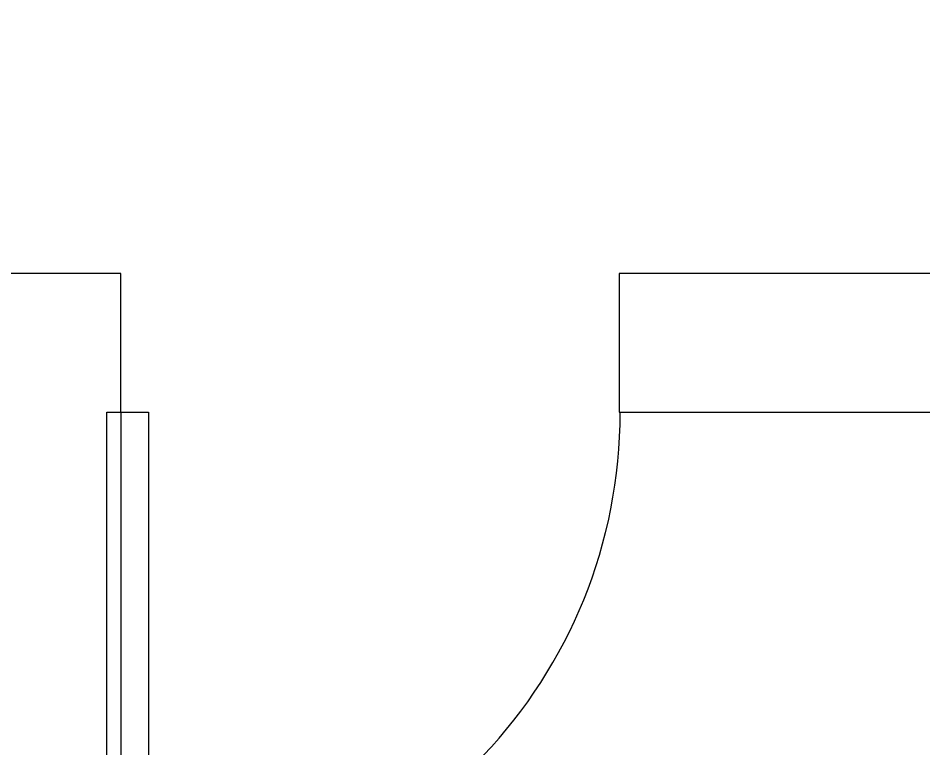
# Model space of a CAD drawing. Header units: inches. Extents: x 1913 to 17425, y -6710 to 1064.
# Drawn here: x 10506.1 to 10571.4, y -1040.8 to -988.1 of the extents above; entities that cross this region are included whole.
import ezdxf

# ---------------------------------------------------------------- set-up
doc = ezdxf.new("R2010")
doc.units = ezdxf.units.IN
doc.header["$MEASUREMENT"] = 0
for name, color, linetype, lineweight in [('A-ANNO-DIMS', 211, 'Continuous', 9), ('A-DOOR', 31, 'Continuous', 13), ('A-WALL', 113, 'Continuous', 13)]:
    doc.layers.add(name, color=color, linetype=linetype, lineweight=lineweight)
doc.styles.add('Arial', font='arial.ttf', dxfattribs={"height": 12})
doc.dimstyles.new('Linear_-_3_32__Arial', dxfattribs={"dimscale": 12, "dimtxt": 12.243113, "dimasz": 1.333333, "dimexe": 1, "dimexo": 0.666667, "dimgap": 0.666667, "dimtad": 1, "dimdec": 5, "dimrnd": 0.03125, "dimzin": 1, "dimdsep": 46, "dimlunit": 4, "dimtxsty": 'Arial', "dimblk1": 'OBLIQUE', "dimblk2": 'OBLIQUE', "dimsah": 1, "dimcen": 0.09, "dimdle": 1, "dimazin": 0, "dimtfac": 1, "dimtdec": 4, "dimtix": 1, "dimtmove": 0, "dimatfit": 3, "dimfxl": 1, "dimtvp": 1, "dimtfill": 1, "dimfrac": 2, "dimtolj": 1, "dimtzin": 0, "dimarcsym": 2})

# ---------------------------------------------------------------- blocks, each defined once
blk = doc.blocks.new('Single-Flush - 36_ x 80_-431224-FloorPlan')
at = {"layer": 'A-DOOR', "lineweight": 20}
for p, q in [((16, 5), (16, 41.011)), ((18, 41.011), (16, 41.011)), ((18, 5), (18, 41.011)), ((18, 5), (16, 5))]:
    blk.add_line(p, q, dxfattribs=at)
at = {"layer": 'A-DOOR', "lineweight": 9}
blk.add_arc((18, 5), 36.067, 93.17885, 180, dxfattribs=at)
blk = doc.blocks.new('_Oblique')
at = {"color": 0, "linetype": 'ByBlock', "lineweight": -2}
blk.add_line((-0.5, -0.5), (0.5, 0.5), dxfattribs=at)
blk = doc.blocks.new('*D232')
at = {"layer": 'A-ANNO-DIMS', "color": 0, "lineweight": -2, "transparency": 16777216}
for p, q in [((10375.462, -1003.526), (10375.462, -938.815)), ((10639.462, -1003.526), (10639.462, -938.815)), ((10651.462, -950.815), (10363.462, -950.815))]:
    blk.add_line(p, q, dxfattribs=at)
at = {"layer": 'Defpoints', "color": 0, "transparency": 16777216}
for p in [(10375.462, -950.815), (10375.462, -1011.526), (10639.462, -1011.526)]:
    blk.add_point(p, dxfattribs=at)
at = {"layer": 'A-ANNO-DIMS', "color": 0, "lineweight": -2, "transparency": 16777216, "xscale": 16, "yscale": 16, "zscale": 16, "rotation": 180}
blk.add_blockref('_Oblique', (10375.462, -950.815), dxfattribs=at)
at = {"layer": 'A-ANNO-DIMS', "color": 0, "lineweight": -2, "transparency": 16777216, "xscale": 16, "yscale": 16, "zscale": 16}
blk.add_blockref('_Oblique', (10639.462, -950.815), dxfattribs=at)
at = {"layer": 'A-ANNO-DIMS', "color": 0, "lineweight": 0, "transparency": 16777216, "insert": (10507.462, -936.688), "char_height": 12, "width": 62.38337, "attachment_point": 5, "style": 'Arial', "bg_fill": 3, "box_fill_scale": 1.25, "bg_fill_color": 256, "bg_fill_true_color": 13158600, "bg_fill_transparency": 0}
blk.add_mtext('\\A1;22\'-0"', dxfattribs=at)
blk = doc.blocks.new('*D238')
at = {"layer": 'A-ANNO-DIMS', "color": 0, "lineweight": -2, "transparency": 16777216}
for p, q in [((10807.273, -699.526), (10807.273, -1203.526)), ((10849.462, -711.526), (10795.273, -711.526)), ((10297.57, -1191.526), (10819.273, -1191.526))]:
    blk.add_line(p, q, dxfattribs=at)
at = {"layer": 'Defpoints', "color": 0, "transparency": 16777216}
for p in [(10857.462, -711.526), (10289.57, -1191.526), (10807.273, -1191.526)]:
    blk.add_point(p, dxfattribs=at)
at = {"layer": 'A-ANNO-DIMS', "color": 0, "lineweight": -2, "transparency": 16777216, "xscale": 16, "yscale": 16, "zscale": 16}
for p, rotation in [((10807.273, -711.526), 90), ((10807.273, -1191.526), 270)]:
    blk.add_blockref('_Oblique', p, dxfattribs=dict(at, rotation=rotation))
at = {"layer": 'A-ANNO-DIMS', "color": 0, "lineweight": 0, "transparency": 16777216, "insert": (10793.146, -951.526), "char_height": 12, "width": 62.38337, "attachment_point": 5, "rotation": 90, "style": 'Arial', "bg_fill": 3, "box_fill_scale": 1.25, "bg_fill_color": 256, "bg_fill_true_color": 13158600, "bg_fill_transparency": 0}
blk.add_mtext('\\A1;40\'-0"', dxfattribs=at)

msp = doc.modelspace()

# ---------------------------------------------------------------- linework, layer by layer
at = {"layer": 'A-WALL', "lineweight": 0}
for p, q in [((10513.461831, -1006.525584), (10501.461831, -1006.525584)), ((10513.461831, -1016.525584), (10513.461831, -1006.525584)), ((10644.461831, -1006.525584), (10549.461831, -1006.525584)), ((10549.461831, -1006.525584), (10549.461831, -1016.525584)), ((10512.461831, -1016.525584), (10513.461831, -1016.525584)), ((10512.461831, -1126.525584), (10512.461831, -1016.525584)), ((10549.461831, -1016.525584), (10634.461831, -1016.525584))]:
    msp.add_line(p, q, dxfattribs=at)

# ---------------------------------------------------------------- block references
at = {"layer": 'A-DOOR', "lineweight": 0, "rotation": 179.9999999999999}
msp.add_blockref('Single-Flush - 36_ x 80_-431224-FloorPlan', (10531.461831, -1011.525584), dxfattribs=at)

# ---------------------------------------------------------------- next in the draw order: dimensions: what is measured, and where the dimension line sits
at = {"layer": 'A-ANNO-DIMS', "lineweight": 0}
dim = msp.add_linear_dim(base=(10375.461831, -950.814648), p1=(10639.461831, -1011.525584), p2=(10375.461831, -1011.525584), angle=180, dimstyle='Linear_-_3_32__Arial', override={"dimpost": '<>', "dimfxl": 264}, dxfattribs=at)
dim.commit()
dim.dimension.update_dxf_attribs({"geometry": '*D232', "text_midpoint": (10507.461831, -936.687772)})

# ---------------------------------------------------------------- next in the draw order: dimensions: what is measured, and where the dimension line sits
dim = msp.add_linear_dim(base=(10807.273284, -1191.525584), p1=(10857.461831, -711.525584), p2=(10289.569578, -1191.525584), angle=90, dimstyle='Linear_-_3_32__Arial', override={"dimpost": '<>', "dimfxl": 743.573541}, dxfattribs=at)
dim.commit()
dim.dimension.update_dxf_attribs({"geometry": '*D238', "text_midpoint": (10793.146408, -951.525584)})

doc.saveas('drawing.dxf')
